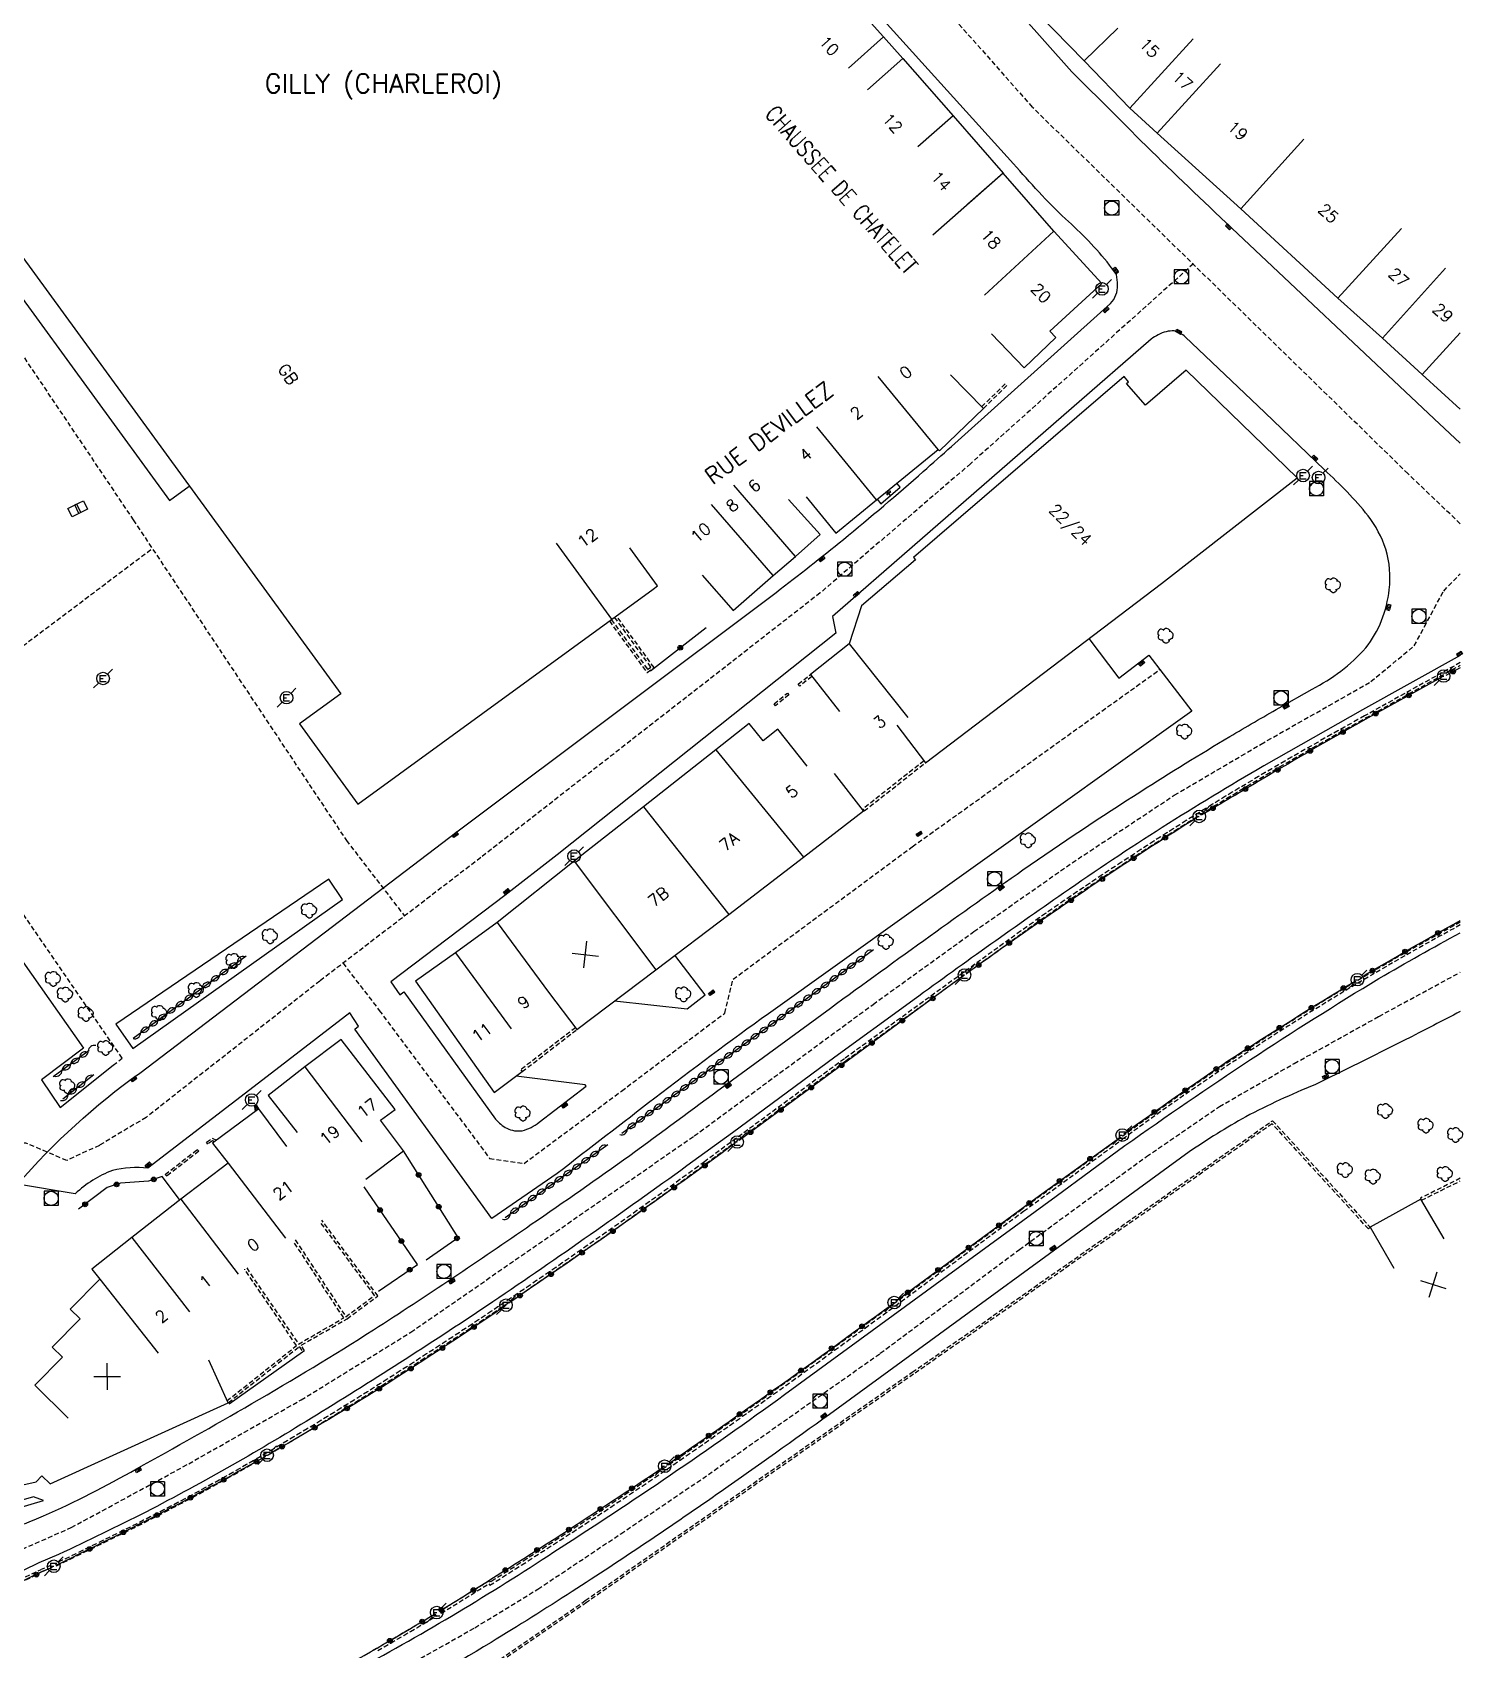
# Model space of a CAD drawing. Header units: millimetres. Extents: x 156998 to 158000, y 123000 to 124000.
# Drawn here: x 157848.4 to 158000.3, y 123327.5 to 123499.2 of the extents above; entities that cross this region are included whole.
import ezdxf
from ezdxf.enums import TextEntityAlignment as Align

# ---------------------------------------------------------------- set-up
doc = ezdxf.new("R2010")
doc.units = ezdxf.units.MM
doc.linetypes.add('DASHED', pattern=[0.75, 0.5, -0.25])
doc.layers.get('0').update_dxf_attribs({"linetype": 'CONTINUOUS'})
for name, color, linetype in [('W0001', 6, 'DASHED'), ('W0008', 7, 'CONTINUOUS'), ('W0100', 7, 'CONTINUOUS'), ('W0112', 1, 'DASHED'), ('W0211', 2, 'CONTINUOUS'), ('W0300', 7, 'CONTINUOUS'), ('W0310', 3, 'CONTINUOUS'), ('W0322', 7, 'CONTINUOUS'), ('W0334', 7, 'CONTINUOUS'), ('W0400', 7, 'CONTINUOUS'), ('W0420', 7, 'CONTINUOUS'), ('W0471', 7, 'CONTINUOUS'), ('W0980', 7, 'CONTINUOUS'), ('W0984', 7, 'CONTINUOUS'), ('W0989', 7, 'CONTINUOUS'), ('W0991', 7, 'CONTINUOUS'), ('W1102', 7, 'CONTINUOUS')]:
    doc.layers.add(name, color=color, linetype=linetype)
doc.styles.get("Standard").update_dxf_attribs({"font": 'romans.shx', "width": 0.85})

# ---------------------------------------------------------------- blocks, each defined once
blk = doc.blocks.new('t322o')
at = {"color": 0, "linetype": 'Continuous'}
for radius in [0.25, 0.15]:
    blk.add_circle((0, 0), radius, dxfattribs=at)
blk = doc.blocks.new('t991o')
at = {"color": 0, "linetype": 'Continuous'}
for p, q in [((-1, 1), (1, -1)), ((-1, -1), (1, 1))]:
    blk.add_line(p, q, dxfattribs=at)
blk = doc.blocks.new('t310o')
at = {"color": 0, "linetype": 'Continuous'}
for centre, start, end in [((-0.5, 0.38), 216.8699, 323.1304), ((0.5, -0.37), 36.8699, 143.1303)]:
    blk.add_arc(centre, 0.625, start, end, dxfattribs=at)
blk = doc.blocks.new('T471')
for p, q in [((-0.333334, 0.333334), (-0.333334, -0.333334)), ((-0.333334, 0.333334), (0.333334, 0.333334)), ((-0.333334, 0), (0, 0)), ((0.500001, 0.500001), (1.000002, 1.000002)), ((-0.500001, -0.500001), (-1.000002, -1.000002)), ((-0.333334, -0.333334), (0.333334, -0.333334))]:
    blk.add_line(p, q)
blk.add_ellipse((0, 0), major_axis=(0.471405, 0.471405), ratio=1, start_param=5.4977871438, end_param=11.780972451)
blk = doc.blocks.new('T420')
for p, q in [((0.75, 0.75), (-0.75, 0.75)), ((-0.75, 0.75), (-0.75, -0.75)), ((0.75, 0.75), (0.75, -0.75)), ((0.75, -0.75), (-0.75, -0.75))]:
    blk.add_line(p, q)
blk.add_ellipse((0, 0), major_axis=(-0.53, 0.53), ratio=1, start_param=3.926991, end_param=10.210176)
blk = doc.blocks.new('T400')
for p, q in [((-0.15, 0.3), (0.15, 0.3)), ((-0.15, -0.25), (-0.15, 0.3)), ((-0.15, 0.15), (0.15, 0.15)), ((-0.15, 0), (0.15, 0)), ((0.15, 0.3), (0.15, -0.25)), ((-0.15, -0.15), (0.15, -0.15)), ((-0.15, -0.25), (-0.15, -0.3)), ((-0.15, -0.3), (0.15, -0.3)), ((0.15, -0.3), (0.15, -0.25))]:
    blk.add_line(p, q)
blk = doc.blocks.new('T300')
for p, q in [((-0.8, 0.51), (-0.86, 0.34)), ((-0.86, 0.34), (-0.86, 0.17)), ((-0.86, 0.17), (-0.74, 0.06)), ((-0.69, 0.63), (-0.8, 0.51)), ((-0.8, -0.06), (-0.74, 0.06)), ((-0.74, 0.06), (-0.69, 0.11)), ((-0.57, 0.69), (-0.69, 0.63)), ((-0.46, 0.69), (-0.57, 0.69)), ((-0.29, 0.63), (-0.46, 0.69)), ((-0.29, 0.63), (-0.17, 0.74)), ((-0.23, 0.57), (-0.29, 0.63)), ((-0.17, 0.74), (-0.06, 0.8)), ((-0.06, 0.8), (0.06, 0.8)), ((0.06, 0.8), (0.23, 0.74)), ((0.23, 0.74), (0.34, 0.63)), ((0.34, 0.63), (0.4, 0.51)), ((0.46, 0.46), (0.34, 0.46)), ((0.4, 0.51), (0.4, 0.46)), ((0.57, 0.4), (0.46, 0.46)), ((0.57, 0.4), (0.69, 0.29)), ((0.69, 0.29), (0.74, 0.17)), ((0.74, 0.06), (0.69, -0.17)), ((0.74, 0.17), (0.74, 0.06)), ((-0.8, -0.17), (-0.8, -0.06)), ((-0.8, -0.23), (-0.8, -0.17)), ((-0.74, -0.34), (-0.8, -0.23)), ((-0.69, -0.4), (-0.74, -0.34)), ((-0.51, -0.46), (-0.69, -0.4)), ((-0.4, -0.46), (-0.51, -0.46)), ((-0.4, -0.46), (-0.34, -0.46)), ((-0.34, -0.46), (-0.34, -0.4)), ((-0.34, -0.51), (-0.34, -0.46)), ((-0.29, -0.63), (-0.34, -0.51)), ((-0.17, -0.74), (-0.29, -0.63)), ((-0.06, -0.8), (-0.17, -0.74)), ((0.06, -0.8), (-0.06, -0.8)), ((0.17, -0.74), (0.06, -0.8)), ((0.23, -0.69), (0.17, -0.74)), ((0.29, -0.46), (0.23, -0.46)), ((0.29, -0.63), (0.23, -0.69)), ((0.46, -0.4), (0.29, -0.46)), ((0.34, -0.51), (0.29, -0.63)), ((0.34, -0.51), (0.34, -0.46)), ((0.57, -0.34), (0.46, -0.4)), ((0.63, -0.29), (0.57, -0.34)), ((0.69, -0.17), (0.63, -0.29))]:
    blk.add_line(p, q)
blk = doc.blocks.new('t112o')
at = {"color": 0, "linetype": 'Continuous'}
for p, q in [((-0.5, 0.5), (0.5, 0.5)), ((-0.5, -0.5), (-0.5, 0.5)), ((0.5, 0.5), (0.5, -0.5)), ((0.5, -0.5), (-0.5, -0.5))]:
    blk.add_line(p, q, dxfattribs=at)

msp = doc.modelspace()

# ---------------------------------------------------------------- linework, layer by layer
at = {"layer": 'W0001'}
for points in [[(157868.78, 123588.28), (157954.59, 123491.22)], [(157827.42, 123503.79), (157826.61, 123499.48), (157828.03, 123493.65), (157845.44, 123467.74), (157859.1, 123447.42), (157881.73, 123413.4), (157887.9, 123405.37)], [(158000, 123447.02), (157994.44, 123452.34), (157954.59, 123491.22)], [(157971.67, 123474.62), (157948.01, 123453.4), (157932.03, 123439.67), (157896, 123411.58), (157878.91, 123398.47), (157860.46, 123383.99), (157855.5, 123381.02), (157852.03, 123379.41), (157847.7, 123381.27), (157839.65, 123381.27), (157721.86, 123370.71), (157714.86, 123382.65), (157714.37, 123387.04)], [(157754.17, 123455.59), (157759.94, 123455.77), (157779.67, 123459.83), (157804.69, 123407.35), (157829.41, 123420.52), (157861.11, 123444.4)], [(157840.46, 123335.11), (157852.51, 123340.44), (157864.98, 123347.21), (157876.91, 123353.99), (157888.57, 123361.17), (157918.67, 123382.03), (157937.65, 123395.99), (157948.35, 123403.71), (157958.79, 123411.02), (157969.64, 123418.2), (157978.86, 123423.62), (157990.51, 123430.26), (157995.12, 123434.06), (157998.24, 123439.88), (158000, 123441.72)], [(157881.37, 123400.36), (157885.22, 123395.35), (157896.94, 123379.63), (157900.59, 123379.11), (157910.95, 123386.79), (157921.9, 123395.06), (157922.79, 123398.66), (157941.82, 123412.73), (157968.1, 123431.54)], [(157849.39, 123307.39), (157861.33, 123312.23), (157877.3, 123319.95), (157883.75, 123323.24), (157895.38, 123329.81), (157902.07, 123333.91), (157910.87, 123339.78), (157919.56, 123345.65), (157938.42, 123358.94), (157953.19, 123369.96), (157966.7, 123379.85), (157974.43, 123385.14), (157982.37, 123389.71), (157991.37, 123394.72), (158000, 123399.4)]]:
    msp.add_lwpolyline(points, dxfattribs=at)
at = {"layer": 'W0008'}
for points in [[(157958.75, 123494.99), (157942.7, 123513.1), (157922.62, 123535.6, -0.207573), (157921.61, 123539.75, -0.194281), (157926.42, 123544.18), (157940.66, 123549.52), (157973.13, 123561.7)], [(157858.87, 123519.77), (157882.78, 123527.63), (157899.77, 123533.74), (157904.09, 123535.25, -0.098725), (157907.16, 123535.04, -0.078617), (157911.44, 123531.86), (157912, 123531.23), (157939.15, 123500.07), (157952.57, 123485.25)], [(157849.07, 123336.68, -0.028311), (157794.63, 123314.44, -0.027144), (157736.86, 123298.75, -0.019673), (157692.05, 123291.01, -0.015878), (157672.21, 123288.67, 0.248979), (157671.25, 123287.87), (157681.06, 123268.18), (157682.03, 123267.75), (157683.64, 123267.92, 0.01103), (157717.28, 123272.88, 0.014966), (157756.47, 123281.01, 0.011727), (157792.28, 123290.65, 0.045755), (157859.43, 123313.16)]]:
    msp.add_lwpolyline(points, format="xyb", dxfattribs=at)
at = {"layer": 'W0008', "flags": 128}
for points in [[(157830.39, 123504.63), (157829.2, 123500.46), (157829.92, 123494.78), (157862.93, 123449.49), (157865.04, 123451.01)], [(157845.24, 123408.74), (157844.36, 123410.05), (157841.83, 123408.36), (157853.82, 123391.33), (157849.35, 123387.97), (157851.32, 123385.05), (157856.97, 123389.52)], [(157910.21, 123396.35), (157917.91, 123395.51), (157919.81, 123397), (157916.61, 123401.21)]]:
    msp.add_lwpolyline(points, dxfattribs=at)
for points in [[(157958.75, 123494.99, -0.005709), (157965.53, 123488.24, 0.0065), (157974.56, 123479.55), (157997.23, 123458.17), (158000, 123455.56)], [(157960.55, 123434.82), (157963.76, 123430.62), (157966.93, 123433.06), (157971.5, 123427.11), (157926.54, 123395, 0.008), (157914.47, 123386.02, 0.0015), (157904.12, 123378.04), (157897.16, 123373.26), (157882.63, 123393.37), (157883.03, 123393.68), (157882.09, 123395.08), (157871.93, 123387.27), (157860.66, 123378.61, 0.079), (157856.88, 123378.35, 0.0969), (157852.94, 123375.89), (157846.81, 123376.9, -0.058423), (157859.78, 123388.7), (157893.46, 123414.31), (157911.26, 123427.66), (157927.35, 123439.73, 0.0059), (157934.5, 123445.36, 0.0103), (157942.98, 123452.57, 0.0023), (157945.97, 123455.23), (157962.88, 123470.42, 0.2028), (157963.61, 123472.36, 0.0396), (157963.5, 123473.49), (157962.77, 123474.49, 0.0442), (157958.07, 123479.39, -0.024037), (157952.57, 123485.25)], [(157847.54, 123340.84, 0.009818), (157849.58, 123341.67, 0.0247), (157859.43, 123346.68, 0.005738), (157871.69, 123353.6, 0.0107), (157884.6, 123361.43, 0.009), (157901.36, 123372.64, 0.0054), (157911.81, 123379.96, 0.002), (157921.8, 123387.3), (157933.12, 123395.6, -0.0027), (157943.7, 123403.26, -0.0036), (157953.57, 123410.26, -0.0099), (157966.08, 123418.61, -0.0078), (157975.53, 123424.42, -0.0049), (157980.77, 123427.48), (157984.26, 123429.46, 0.0939), (157989.97, 123433.84, 0.0739), (157991.64, 123436.74, 0.0674), (157992.46, 123440.02, 0.1026), (157992.09, 123444.32, 0.0845), (157990.21, 123447.87, 0.0408), (157985.57, 123452.74), (157979.25, 123458.84), (157970.8, 123466.88, 0.1079), (157969.64, 123467.49, 0.1468), (157967.94, 123467.08, 0.0715), (157967.17, 123466.62), (157933.34, 123437.16), (157933.71, 123435.41), (157904.11, 123411.87), (157898.55, 123407.55), (157886.43, 123398.37), (157887.41, 123397.02), (157887.82, 123397.32), (157897.55, 123383.79, 0.0762), (157898.77, 123382.83, 0.1554), (157900.4, 123382.58, 0.1201), (157902.18, 123383.48), (157907.19, 123387.29), (157907.08, 123387.44), (157899.75, 123388.37)], [(158000, 123433.04), (157989.61, 123427.28), (157979.13, 123421.3, 0.0211), (157957.88, 123407.79, 0.0065), (157941.5, 123396.13), (157933.59, 123390.37), (157922.74, 123382.35), (157917.87, 123378.83, -0.0082), (157897.27, 123364.4, -0.0107), (157878.56, 123352.39, -0.0194), (157860.44, 123342.09, -0.0071), (157851.16, 123337.57), (157849.07, 123336.68)], [(157859.43, 123313.16), (157859.43, 123313.16, -0.030005), (157859.43, 123313.16, -0.00328), (157883.02, 123325.45, 0.0215), (157903.77, 123337.86, 0.0147), (157928.26, 123354.56), (157957.08, 123375.64), (157964.4, 123380.99, -0.018871), (157991.37, 123398.74, -0.006319), (158000, 123403.6, -0.017)], [(158000, 123395.23, -0.001581), (157997.17, 123393.76, -0.0041), (157984.55, 123387.45, 0.0243), (157977.22, 123384.05, 0.0213), (157971.21, 123380.32), (157933.03, 123352.46, -0.0034), (157921.53, 123344.28, -0.0095), (157905.7, 123333.65, -0.0062), (157897.09, 123328.25, -0.0141), (157884.16, 123320.83, -0.0196), (157872.92, 123315.33), (157857, 123308.37)]]:
    msp.add_lwpolyline(points, format="xyb", dxfattribs=at)
at = {"layer": 'W0100'}
for points in [[(157862.36, 123518.32), (157867.03, 123519.63), (157870.59, 123520.95), (157876.69, 123523.24), (157882.18, 123525.23), (157889.17, 123527.84), (157900.32, 123531.98), (157905.2, 123533.8), (157906.94, 123533.02), (157909.19, 123531.99), (157915.52, 123524.85), (157918.43, 123521.45), (157921.85, 123517.44), (157921.97, 123517.55), (157925.83, 123513.15), (157925.71, 123513.04), (157934.58, 123503.4), (157938.77, 123498.72), (157935.05, 123495.39)], [(157953.64, 123502.78), (157960.05, 123496.17), (157963.64, 123499.65)], [(157937.05, 123493.11), (157940.8, 123496.41), (157946.14, 123490.34), (157951.48, 123484.26), (157947.73, 123480.96)], [(157939.51, 123450.03), (157939.15, 123450.48), (157939.11, 123450.08), (157939.54, 123450.44), (157939.15, 123450.48)], [(157883.79, 123377.43), (157887.79, 123380.43), (157885.35, 123383.68), (157886.89, 123384.82), (157881.16, 123392.27), (157877.33, 123389.37), (157874.69, 123387.3), (157873.42, 123386.3), (157876.51, 123382.37)]]:
    msp.add_lwpolyline(points, dxfattribs=at)
at = {"layer": 'W0100', "flags": 128}
for points in [[(157833.44, 123505.41), (157834.37, 123498.95), (157831.55, 123496.96), (157881.12, 123428.95), (157876.74, 123425.77), (157882.93, 123417.23), (157914.31, 123440.09), (157914.76, 123440.42), (157911.82, 123444.46)], [(157960.05, 123496.17), (157964.9, 123491.14), (157967.8, 123488.48), (157976.69, 123480.45), (157987, 123470.99), (157991.74, 123466.72), (157995.97, 123462.88), (158000, 123459.2)], [(157950.24, 123467.19), (157953.7, 123463.58), (157957.07, 123466.81), (157956.43, 123467.46), (157961.94, 123472.52), (157956.84, 123478.07), (157951.48, 123484.26)], [(157930.53, 123449.89), (157933.69, 123446.02), (157938.02, 123449.55), (157944.55, 123454.91), (157944.71, 123454.75), (157949.36, 123459.25), (157945.88, 123462.84)], [(157940.19, 123425.63), (157943.21, 123421.65), (157968.27, 123440.69), (157982.68, 123451.89), (157970.9, 123463.34), (157966.57, 123459.61), (157964.57, 123461.93), (157964.78, 123462.1), (157964.31, 123462.66), (157941.96, 123443.43), (157942.16, 123443.2), (157936.41, 123438.29), (157935.11, 123434.28), (157930.99, 123431), (157934.1, 123427.09)], [(157938.1, 123449.62), (157938.48, 123449.15), (157940.54, 123450.92), (157940.19, 123451.34)], [(157919.5, 123441.57), (157922.78, 123437.8), (157927.06, 123441.52), (157929.41, 123443.55), (157932.02, 123445.89), (157928.68, 123449.61)], [(157930.64, 123421.28), (157927.53, 123425.2), (157925.97, 123423.96), (157924.5, 123425.81), (157920.95, 123423), (157913.27, 123416.98), (157905.91, 123411.19), (157897.73, 123404.69), (157893.33, 123401.47), (157889.06, 123398.44), (157897.42, 123386.64), (157900.39, 123388.85)], [(157903.19, 123397.3), (157906.21, 123393.32), (157914.58, 123399.66), (157922.32, 123405.55), (157930.28, 123411.62), (157936.63, 123416.54), (157933.57, 123420.49)], [(157875.41, 123380.89), (157872.44, 123384.91), (157867.5, 123381.26), (157869.19, 123379.14), (157864.16, 123375.31), (157858.93, 123371.23), (157854.69, 123367.87), (157855.53, 123366.81), (157852.39, 123363.64), (157853.45, 123362.59), (157850.5, 123359.6), (157851.59, 123358.53), (157848.64, 123355.55), (157852.19, 123352.04)], [(157998.28, 123371.09), (157995.83, 123375.32), (157990.44, 123372.32), (157992.95, 123367.99)], [(157825.63, 123345.23), (157826.72, 123340.35), (157848.77, 123345.28), (157849.4, 123345.93), (157850.28, 123345.09), (157869.19, 123353.68), (157867.12, 123358.23)]]:
    msp.add_lwpolyline(points, dxfattribs=at)
at = {"layer": 'W0112'}
for p, q in [((157949.18, 123459.43), (157951.72, 123461.93)), ((157949.36, 123459.25), (157951.89, 123461.75)), ((157857.91, 123390.28), (157845.24, 123408.74)), ((157856.97, 123389.52), (157857.91, 123390.28))]:
    msp.add_line(p, q, dxfattribs=at)
for points in [[(157909.65, 123436.7), (157913.65, 123431.21), (157914.4, 123431.76), (157910.4, 123437.25)], [(157909.85, 123436.85), (157913.71, 123431.56), (157914.05, 123431.81), (157910.2, 123437.1)], [(158000, 123432.28), (157989.83, 123426.61), (157989.12, 123426.22), (157988.42, 123425.83), (157987.71, 123425.43), (157987.01, 123425.03), (157986.3, 123424.64), (157985.6, 123424.24), (157984.9, 123423.84), (157984.19, 123423.44), (157983.49, 123423.04), (157982.79, 123422.64), (157982.09, 123422.23), (157981.39, 123421.83), (157980.69, 123421.42), (157979.99, 123421.01), (157979.3, 123420.6), (157978.59, 123420.19), (157977.89, 123419.77), (157977.19, 123419.35), (157976.49, 123418.93), (157975.79, 123418.51), (157975.09, 123418.08), (157974.39, 123417.66), (157973.69, 123417.23), (157973, 123416.8), (157972.3, 123416.37), (157971.61, 123415.94), (157970.91, 123415.5), (157970.22, 123415.07), (157969.53, 123414.63), (157968.84, 123414.19), (157968.15, 123413.75), (157967.46, 123413.31), (157966.77, 123412.87), (157966.09, 123412.43), (157965.4, 123411.98), (157964.72, 123411.53), (157964.03, 123411.09), (157963.35, 123410.64), (157962.67, 123410.19), (157961.98, 123409.73), (157961.31, 123409.29), (157960.64, 123408.83), (157959.97, 123408.38), (157959.3, 123407.93), (157958.63, 123407.47), (157957.96, 123407.02), (157957.29, 123406.56), (157956.63, 123406.1), (157955.96, 123405.63), (157955.3, 123405.17), (157954.64, 123404.7), (157953.98, 123404.23), (157953.32, 123403.76), (157934.61, 123390.22), (157919.75, 123379.28), (157919.1, 123378.8), (157918.45, 123378.33), (157917.8, 123377.85), (157917.15, 123377.38), (157916.5, 123376.91), (157915.85, 123376.43), (157915.19, 123375.96), (157914.54, 123375.49), (157913.89, 123375.02), (157913.23, 123374.56), (157912.58, 123374.09), (157911.92, 123373.62), (157911.26, 123373.16), (157910.61, 123372.69), (157909.95, 123372.23), (157909.29, 123371.76), (157908.63, 123371.3), (157907.97, 123370.84), (157907.31, 123370.38), (157906.65, 123369.92), (157905.99, 123369.46), (157905.33, 123369), (157904.65, 123368.53), (157903.97, 123368.06), (157903.29, 123367.59), (157902.61, 123367.13), (157901.92, 123366.66), (157901.24, 123366.19), (157900.56, 123365.73), (157899.87, 123365.27), (157899.19, 123364.8), (157898.51, 123364.34), (157897.82, 123363.88), (157897.13, 123363.42), (157896.45, 123362.96), (157895.76, 123362.5), (157895.07, 123362.04), (157894.38, 123361.59), (157893.69, 123361.13), (157893, 123360.67), (157892.31, 123360.22), (157891.62, 123359.77), (157890.93, 123359.32), (157890.23, 123358.87), (157889.54, 123358.42), (157888.85, 123357.97), (157888.15, 123357.52), (157887.45, 123357.07), (157886.76, 123356.63), (157886.06, 123356.19), (157885.36, 123355.74), (157884.66, 123355.3), (157883.96, 123354.86), (157883.26, 123354.42), (157882.56, 123353.98), (157881.85, 123353.54), (157881.14, 123353.1), (157880.43, 123352.66), (157879.72, 123352.23), (157879.01, 123351.79), (157878.3, 123351.36), (157877.58, 123350.93), (157876.87, 123350.5), (157876.16, 123350.07), (157875.44, 123349.64), (157874.72, 123349.22), (157874.01, 123348.79), (157873.29, 123348.37), (157872.57, 123347.95), (157871.84, 123347.54), (157871.12, 123347.12), (157870.4, 123346.71), (157869.67, 123346.3), (157868.95, 123345.89), (157868.22, 123345.48), (157867.49, 123345.08), (157866.76, 123344.68), (157866.03, 123344.28), (157865.3, 123343.88), (157864.57, 123343.49), (157863.83, 123343.1), (157863.09, 123342.71), (157862.36, 123342.32), (157861.62, 123341.94), (157860.9, 123341.57), (157860.19, 123341.21), (157859.47, 123340.85), (157858.76, 123340.49), (157858.04, 123340.13), (157857.32, 123339.77), (157856.6, 123339.42), (157855.88, 123339.07), (157855.16, 123338.71), (157854.44, 123338.36), (157853.72, 123338.01), (157853, 123337.66), (157852.28, 123337.31), (157851.56, 123336.97), (157850.83, 123336.62), (157850.94, 123336.39)], [(157850.94, 123336.39), (157851.66, 123336.74), (157852.39, 123337.09), (157853.11, 123337.44), (157853.83, 123337.79), (157854.55, 123338.14), (157855.27, 123338.49), (157855.99, 123338.84), (157856.71, 123339.19), (157857.43, 123339.55), (157858.15, 123339.91), (157858.87, 123340.26), (157859.59, 123340.62), (157860.3, 123340.99), (157861.02, 123341.35), (157861.73, 123341.72), (157862.47, 123342.1), (157863.21, 123342.49), (157863.95, 123342.88), (157864.68, 123343.27), (157865.42, 123343.66), (157866.15, 123344.06), (157866.88, 123344.46), (157867.61, 123344.86), (157868.34, 123345.27), (157869.07, 123345.67), (157869.8, 123346.08), (157870.52, 123346.49), (157871.25, 123346.91), (157871.97, 123347.32), (157872.69, 123347.74), (157873.41, 123348.16), (157874.13, 123348.58), (157874.85, 123349), (157875.57, 123349.43), (157876.28, 123349.85), (157877, 123350.28), (157877.71, 123350.71), (157878.43, 123351.14), (157879.14, 123351.58), (157879.85, 123352.01), (157880.56, 123352.45), (157881.27, 123352.89), (157881.98, 123353.33), (157882.69, 123353.77), (157883.4, 123354.21), (157884.1, 123354.65), (157884.8, 123355.09), (157885.5, 123355.53), (157886.19, 123355.97), (157886.89, 123356.42), (157887.59, 123356.86), (157888.29, 123357.31), (157888.98, 123357.76), (157889.68, 123358.21), (157890.37, 123358.66), (157891.06, 123359.11), (157891.76, 123359.56), (157892.45, 123360.01), (157893.14, 123360.47), (157893.83, 123360.92), (157894.52, 123361.38), (157895.21, 123361.83), (157895.9, 123362.29), (157896.58, 123362.75), (157897.27, 123363.21), (157897.96, 123363.67), (157898.64, 123364.13), (157899.33, 123364.59), (157900.01, 123365.06), (157900.7, 123365.52), (157901.38, 123365.99), (157902.07, 123366.45), (157902.75, 123366.92), (157903.43, 123367.39), (157904.11, 123367.86), (157904.79, 123368.33), (157905.47, 123368.8), (157906.13, 123369.26), (157906.79, 123369.71), (157907.46, 123370.18), (157908.12, 123370.64), (157908.78, 123371.1), (157909.43, 123371.56), (157910.09, 123372.02), (157910.75, 123372.49), (157911.41, 123372.95), (157912.07, 123373.42), (157912.72, 123373.89), (157913.38, 123374.35), (157914.03, 123374.82), (157914.69, 123375.29), (157915.34, 123375.76), (157915.99, 123376.23), (157916.65, 123376.7), (157917.3, 123377.18), (157917.95, 123377.65), (157918.6, 123378.13), (157919.25, 123378.6), (157919.9, 123379.08), (157934.76, 123390.01), (157953.47, 123403.55), (157954.13, 123404.03), (157954.78, 123404.5), (157955.44, 123404.96), (157956.11, 123405.43), (157956.77, 123405.89), (157957.43, 123406.35), (157958.1, 123406.81), (157958.77, 123407.27), (157959.44, 123407.72), (157960.11, 123408.18), (157960.78, 123408.63), (157961.45, 123409.08), (157962.12, 123409.53), (157962.8, 123409.98), (157963.49, 123410.43), (157964.17, 123410.88), (157964.85, 123411.33), (157965.54, 123411.77), (157966.22, 123412.22), (157966.91, 123412.66), (157967.6, 123413.1), (157968.28, 123413.54), (157968.97, 123413.98), (157969.66, 123414.42), (157970.36, 123414.86), (157971.05, 123415.29), (157971.74, 123415.73), (157972.43, 123416.16), (157973.13, 123416.59), (157973.82, 123417.02), (157974.52, 123417.44), (157975.22, 123417.87), (157975.92, 123418.29), (157976.62, 123418.72), (157977.32, 123419.14), (157978.02, 123419.56), (157978.72, 123419.97), (157979.42, 123420.39), (157980.12, 123420.8), (157980.82, 123421.21), (157981.52, 123421.61), (157982.22, 123422.02), (157982.92, 123422.42), (157983.62, 123422.82), (157984.32, 123423.22), (157985.02, 123423.62), (157985.72, 123424.02), (157986.43, 123424.42), (157987.13, 123424.82), (157987.83, 123425.21), (157988.54, 123425.61), (157989.24, 123426), (157989.95, 123426.4), (158000, 123432)], [(157931.14, 123430.8), (157929.86, 123429.78), (157929.7, 123429.98), (157930.99, 123431)], [(157943.06, 123421.85), (157936.56, 123416.73), (157936.72, 123416.53), (157943.21, 123421.65)], [(157906.06, 123393.51), (157900.24, 123389.05), (157900.39, 123388.85), (157906.21, 123393.32)], [(157872.44, 123384.91), (157872.16, 123385.34), (157871.97, 123385.13), (157872.03, 123384.61)], [(157872.36, 123384.86), (157872.15, 123385.18), (157872.08, 123385.1), (157872.13, 123384.68)], [(157903.13, 123317.81), (157897.45, 123326.05), (157907.09, 123332.68), (157941.81, 123356.93), (157980.07, 123383.64), (157990.44, 123372.32), (157990.25, 123372.15), (157980.03, 123383.31), (157941.96, 123356.73), (157907.23, 123332.48), (157897.8, 123325.98), (157903.33, 123317.95)], [(157867.69, 123381.41), (157867.5, 123381.5), (157867.03, 123381.16), (157866.88, 123381.36), (157867.47, 123381.78), (157867.92, 123381.58)], [(158000, 123377.52), (157995.77, 123375.41), (157995.82, 123375.31)], [(157995.9, 123375.2), (158000, 123377.24)], [(157869.19, 123353.7), (157876.73, 123359.67), (157877.07, 123359.09), (157877.29, 123359.21), (157876.94, 123359.81), (157881.8, 123362.61), (157885.07, 123365.04), (157879.12, 123373.07)], [(157876.3, 123370.99), (157881.66, 123362.82), (157884.72, 123365.09), (157878.92, 123372.92)], [(157871.14, 123368), (157876.64, 123359.92), (157881.44, 123362.7), (157876.09, 123370.85)], [(157869.04, 123353.89), (157876.44, 123359.76), (157870.93, 123367.86)], [(157849.42, 123335.76), (157850.44, 123336.19), (157850.35, 123336.42), (157849.32, 123335.99)], [(157885.05, 123327.37), (157885.74, 123327.78), (157886.44, 123328.18), (157887.13, 123328.58), (157887.83, 123328.99), (157888.52, 123329.4), (157889.21, 123329.81), (157889.9, 123330.22), (157890.6, 123330.63), (157891.29, 123331.04), (157891.16, 123331.25), (157890.47, 123330.84), (157889.78, 123330.43), (157889.08, 123330.02), (157888.39, 123329.61), (157887.7, 123329.21), (157887.01, 123328.8), (157886.31, 123328.4), (157885.62, 123327.99), (157884.92, 123327.59), (157884.22, 123327.19)]]:
    msp.add_lwpolyline(points, dxfattribs=at)
for points in [[(157928.55, 123429.05), (157928.71, 123428.86), (157927.3, 123427.7), (157927.14, 123427.89)], [(157865.9, 123380.59), (157866.06, 123380.39), (157862.65, 123377.74), (157862.49, 123377.93)]]:
    msp.add_lwpolyline(points, close=True, dxfattribs=at)
for points in [[(158000, 123404.71, 0.03441), (157963.99, 123381.87), (157953.49, 123374.24), (157939.87, 123364.19), (157939.23, 123363.72), (157938.58, 123363.24), (157937.94, 123362.77), (157937.3, 123362.3), (157936.65, 123361.83), (157936.01, 123361.35), (157935.36, 123360.88), (157934.72, 123360.41), (157934.07, 123359.94), (157933.42, 123359.47), (157932.78, 123359), (157932.13, 123358.54), (157931.48, 123358.07), (157930.84, 123357.6), (157930.19, 123357.13), (157929.54, 123356.67), (157928.89, 123356.2), (157928.24, 123355.73), (157927.59, 123355.27), (157926.94, 123354.8), (157926.29, 123354.33), (157925.63, 123353.86), (157924.97, 123353.39), (157924.31, 123352.92), (157923.65, 123352.45), (157922.99, 123351.98), (157922.32, 123351.51), (157921.66, 123351.05), (157921, 123350.58), (157920.34, 123350.11), (157919.67, 123349.65), (157919.01, 123349.19), (157918.34, 123348.72), (157917.68, 123348.26), (157917.01, 123347.8), (157916.35, 123347.34), (157915.68, 123346.88), (157915.01, 123346.42), (157914.34, 123345.97), (157913.67, 123345.51), (157913, 123345.06), (157912.33, 123344.6), (157911.66, 123344.15), (157910.99, 123343.7), (157910.32, 123343.26), (157909.65, 123342.81), (157908.98, 123342.37), (157908.31, 123341.93), (157907.64, 123341.49), (157906.97, 123341.05), (157906.29, 123340.61), (157905.62, 123340.17), (157904.95, 123339.73), (157904.27, 123339.3), (157903.6, 123338.86), (157902.92, 123338.43), (157902.24, 123337.99), (157901.57, 123337.56), (157900.89, 123337.12), (157900.21, 123336.69), (157899.54, 123336.25), (157898.86, 123335.82), (157898.18, 123335.39), (157897.5, 123334.96), (157897.02, 123334.65), (157896.91, 123334.8), (157891.66, 123331.55), (157891.8, 123331.34), (157896.85, 123334.46), (157896.96, 123334.31), (157897.64, 123334.74), (157898.32, 123335.18), (157898.99, 123335.61), (157899.67, 123336.04), (157900.35, 123336.48), (157901.03, 123336.91), (157901.7, 123337.35), (157902.38, 123337.78), (157903.06, 123338.21), (157903.73, 123338.65), (157904.41, 123339.09), (157905.08, 123339.52), (157905.76, 123339.96), (157906.43, 123340.4), (157907.1, 123340.84), (157907.78, 123341.28), (157908.45, 123341.72), (157909.12, 123342.16), (157909.79, 123342.61), (157910.46, 123343.05), (157911.13, 123343.5), (157911.8, 123343.94), (157912.47, 123344.4), (157913.14, 123344.85), (157913.81, 123345.3), (157914.48, 123345.76), (157915.15, 123346.22), (157915.82, 123346.67), (157916.49, 123347.13), (157917.16, 123347.59), (157917.82, 123348.05), (157918.49, 123348.52), (157919.15, 123348.98), (157919.82, 123349.44), (157920.48, 123349.91), (157921.14, 123350.38), (157921.81, 123350.84), (157922.47, 123351.31), (157923.13, 123351.78), (157923.79, 123352.25), (157924.45, 123352.72), (157925.11, 123353.19), (157925.77, 123353.66), (157926.43, 123354.13), (157927.09, 123354.6), (157927.74, 123355.06), (157928.39, 123355.53), (157929.04, 123356), (157929.69, 123356.46), (157930.33, 123356.93), (157930.98, 123357.4), (157931.63, 123357.86), (157932.28, 123358.33), (157932.92, 123358.8), (157933.57, 123359.27), (157934.22, 123359.74), (157934.86, 123360.21), (157935.51, 123360.68), (157936.15, 123361.15), (157936.8, 123361.62), (157937.44, 123362.1), (157938.09, 123362.57), (157938.73, 123363.04), (157939.38, 123363.51), (157940.02, 123363.99), (157953.64, 123374.04), (157964.14, 123381.67, -0.034302), (158000, 123404.42)], [(157849.32, 123335.99, -0.027344), (157794.85, 123313.81, -0.027148), (157737, 123298.1, -0.01967), (157692.14, 123290.35, -0.014965), (157673.4, 123288.12), (157677.12, 123280.42), (157683.09, 123268.54), (157683.56, 123268.58, 0.011027), (157717.16, 123273.54, 0.014964), (157756.31, 123281.67, 0.011732), (157792.11, 123291.3, 0.045796), (157859.2, 123313.8, 0.037521)], [(157849.41, 123335.76, -0.040118), (157795.18, 123312.86, -0.027153), (157737.21, 123297.12, -0.019667), (157692.28, 123289.36, -0.014238), (157674.39, 123287.21), (157677.57, 123280.64), (157683.15, 123269.54, 0.011121), (157716.99, 123274.52, 0.014962), (157756.07, 123282.64, 0.01174), (157791.85, 123292.26, 0.045857), (157858.86, 123314.74, 0.037538)]]:
    msp.add_lwpolyline(points, format="xyb", dxfattribs=at)
at = {"layer": 'W0211'}
for points in [[(157849.55, 123343.32), (157848.51, 123343.71), (157846.68, 123343.18)], [(157815.52, 123333.19), (157849.55, 123343.32)]]:
    msp.add_lwpolyline(points, dxfattribs=at)
at = {"layer": 'W0310', "flags": 128}
for points in [[(157859.1, 123392.39), (157871.07, 123401.13)], [(157910.98, 123382.32), (157928.05, 123394.73), (157937.69, 123401.82)], [(157854.42, 123391.1), (157850.6, 123388.29)], [(157851.61, 123385.95), (157854.92, 123388.53)], [(157898.59, 123373.37), (157909.49, 123381.1)]]:
    msp.add_lwpolyline(points, dxfattribs=at)
at = {"layer": 'W0322', "flags": 128}
for points in [[(157914.01, 123431.41), (157919.94, 123436.01)], [(158000, 123431.72), (157998.47, 123430.92)], [(157947.2, 123399), (157923.45, 123381.54)], [(157940.06, 123364.47), (157954.92, 123375.41), (157963.95, 123381.94)], [(157890.19, 123368.87), (157893.59, 123371.23), (157887.79, 123380.43)], [(157864.02, 123375.26), (157862.15, 123377.7), (157860.73, 123377.22), (157857.73, 123377.02), (157856.33, 123376.53), (157853.29, 123374.23)], [(157885.15, 123365.54), (157889.27, 123368.37), (157883.62, 123376.62)], [(157850.48, 123336.21), (157849.41, 123335.76)]]:
    msp.add_lwpolyline(points, dxfattribs=at)
for points in [[(157998.03, 123430.73), (157989.92, 123426.24, 0.0073), (157978.96, 123419.89, -0.0003), (157972.48, 123416.07)], [(157972.05, 123415.83, 0.0049), (157962.62, 123409.74, 0.008), (157947.56, 123399.24)], [(157989.36, 123398.79, -0.007914), (158000, 123404.89, -0.0151)], [(157964.28, 123382.24, -0.0085), (157975.23, 123389.91, -0.0102), (157988.85, 123398.47)], [(157923.02, 123381.24, -0.0036), (157910.59, 123372.3, -0.0033), (157898.99, 123364.28)], [(157898.58, 123363.96, -0.0098), (157884.68, 123354.84, -0.0076), (157873.59, 123348.28)], [(157915.72, 123347.08, 0.0026), (157926.36, 123354.52, 0.0032), (157939.71, 123364.17)], [(157873.15, 123347.99, -0.0059), (157863.83, 123342.9, -0.008), (157850.88, 123336.42)], [(157891.66, 123331.59, 0.0041), (157904.59, 123339.73, 0.0035), (157915.37, 123346.84)], [(157859.03, 123314.27, 0.002288), (157880.12, 123324.92, 0.0108), (157891.16, 123331.29)]]:
    msp.add_lwpolyline(points, format="xyb", dxfattribs=at)
at = {"layer": 'W0322'}
msp.add_lwpolyline([(157849.42, 123335.76, -0.031579), (157795.01, 123313.34, -0.027151), (157737.11, 123297.61, -0.019669), (157692.21, 123289.85, -0.014601), (157673.9, 123287.66), (157677.34, 123280.53), (157683.12, 123269.03, 0.01115), (157717.08, 123274.03, 0.014963), (157756.19, 123282.15, 0.011736), (157791.98, 123291.78, 0.03753), (157847.23, 123309.3, 0.008038), (157859.03, 123314.27, 0.03753)], format="xyb", dxfattribs=at)
at = {"layer": 'W0334'}
msp.add_lwpolyline([(157938.77, 123498.72), (157940.8, 123496.41)], dxfattribs=at)
at = {"layer": 'W0334', "flags": 128}
for points in [[(157857.26, 123393.9), (157859.04, 123391.32), (157881.32, 123407.14), (157879.85, 123409.27), (157857.26, 123393.9)], [(157869.27, 123353.56), (157877.07, 123359.09)]]:
    msp.add_lwpolyline(points, dxfattribs=at)
at = {"layer": 'W1102'}
for p, q in [((157964.9, 123491.14), (157971.65, 123498.52)), ((157967.8, 123488.48), (157974.56, 123495.86)), ((157946.14, 123490.34), (157942.39, 123487.03)), ((157976.69, 123480.45), (157983.39, 123487.87)), ((157951.48, 123484.26), (157943.98, 123477.65)), ((157956.84, 123478.07), (157949.48, 123471.3)), ((157987, 123470.99), (157993.76, 123478.36)), ((157991.74, 123466.72), (157998.44, 123474.15)), ((157995.97, 123462.88), (158000, 123467.3)), ((157944.55, 123454.91), (157938.21, 123462.65)), ((157938.02, 123449.55), (157931.69, 123457.3)), ((157929.41, 123443.55), (157922.87, 123451.12)), ((157927.06, 123441.52), (157920.51, 123449.07)), ((157909.9, 123436.88), (157904.02, 123444.96)), ((157935.11, 123434.28), (157941.34, 123426.45)), ((157920.95, 123423), (157930.28, 123411.62)), ((157913.27, 123416.98), (157922.32, 123405.55)), ((157905.91, 123411.19), (157914.58, 123399.66)), ((157897.73, 123404.69), (157903.19, 123397.3)), ((157893.33, 123401.47), (157899.23, 123393.4)), ((157877.33, 123389.37), (157883.36, 123381.4)), ((157869.19, 123379.14), (157875.25, 123371.18)), ((157864.16, 123375.31), (157870.22, 123367.35)), ((157858.93, 123371.23), (157865.08, 123363.35)), ((157855.53, 123366.81), (157861.74, 123358.97))]:
    msp.add_line(p, q, dxfattribs=at)

# ---------------------------------------------------------------- block references
at = {"layer": 'W0112'}
for p, rotation in [((157852.84, 123448.44), 27.19244162582723), ((157853.57, 123448.79), 205.334066033123)]:
    msp.add_blockref('t112o', p, dxfattribs=dict(at, rotation=rotation))
at = {"layer": 'W0300'}
for p in [(157986.52, 123440.48), (157968.75, 123435.13), (157970.74, 123424.95), (157954.13, 123413.41), (157877.8, 123405.95), (157873.64, 123403.22), (157939.03, 123402.63), (157869.79, 123400.6), (157850.61, 123398.69), (157851.89, 123397.03), (157865.79, 123397.53), (157917.54, 123397.05), (157854.09, 123394.97), (157861.88, 123395.08), (157856.16, 123391.36), (157852.13, 123387.3), (157900.48, 123384.4), (157992.06, 123384.67), (157996.36, 123383.11), (157999.5, 123382.12), (157987.8, 123378.4), (157990.75, 123377.71), (157998.4, 123377.98)]:
    msp.add_blockref('T300', p, dxfattribs=at)
at = {"layer": 'W0310'}
for p, rotation in [((157869.21, 123399.77), 36.14969835710737), ((157870.14, 123400.45), 36.14969835710737), ((157934.9, 123399.76), 36.29758831240196), ((157935.83, 123400.45), 36.29758831240196), ((157936.76, 123401.13), 36.29758831240196), ((157867.34, 123398.4), 36.14969835710737), ((157868.27, 123399.09), 36.14969835710737), ((157933.04, 123398.4), 36.29758831240196), ((157933.97, 123399.08), 36.29758831240196), ((157864.54, 123396.36), 36.14969835710737), ((157865.47, 123397.04), 36.14969835710737), ((157866.41, 123397.72), 36.14969835710737), ((157930.24, 123396.35), 36.29758831240196), ((157931.17, 123397.03), 36.29758831240196), ((157932.1, 123397.71), 36.29758831240196), ((157862.68, 123395), 36.14969835710737), ((157863.61, 123395.68), 36.14969835710737), ((157928.38, 123394.98), 36.29758831240196), ((157929.31, 123395.66), 36.29758831240196), ((157859.88, 123392.95), 36.14969835710737), ((157860.81, 123393.63), 36.14969835710737), ((157861.74, 123394.32), 36.14969835710737), ((157925.58, 123392.94), 36.03547461076781), ((157926.51, 123393.62), 36.03547461076781), ((157927.45, 123394.3), 36.03547461076781), ((157854.32, 123391.02), 216.3275697538022), ((157923.71, 123391.58), 36.03547461076781), ((157924.65, 123392.26), 36.03547461076781), ((157852.46, 123389.65), 216.3275697538022), ((157853.39, 123390.34), 216.3275697538022), ((157920.91, 123389.54), 36.03547461076781), ((157921.84, 123390.22), 36.03547461076781), ((157922.78, 123390.9), 36.03547461076781), ((157851.53, 123388.97), 216.3275697538022), ((157854.01, 123387.82), 37.86647135601455), ((157918.11, 123387.5), 36.03547461076781), ((157919.04, 123388.18), 36.03547461076781), ((157919.98, 123388.86), 36.03547461076781), ((157852.18, 123386.4), 37.86647135601455), ((157853.09, 123387.11), 37.86647135601455), ((157916.24, 123386.14), 36.03547461076781), ((157917.17, 123386.82), 36.03547461076781), ((157913.44, 123384.11), 36.03547461076781), ((157914.37, 123384.78), 36.03547461076781), ((157915.31, 123385.46), 36.03547461076781), ((157911.57, 123382.75), 36.03547461076781), ((157912.5, 123383.43), 36.03547461076781), ((157906.66, 123379.1), 35.33950917556391), ((157907.61, 123379.77), 35.33950917556391), ((157908.55, 123380.43), 35.33950917556391), ((157904.78, 123377.76), 35.33950917556391), ((157905.72, 123378.43), 35.33950917556391), ((157901.95, 123375.76), 35.33950917556391), ((157902.9, 123376.43), 35.33950917556391), ((157903.84, 123377.09), 35.33950917556391), ((157899.13, 123373.75), 35.33950917556391), ((157900.07, 123374.42), 35.33950917556391), ((157901.01, 123375.09), 35.33950917556391)]:
    msp.add_blockref('t310o', p, dxfattribs=dict(at, rotation=rotation))
at = {"layer": 'W0322'}
for p, rotation in [((157917.17, 123433.86), 37.81204188426692), ((157999.24, 123431.32), 207.4513149682817), ((157994.53, 123428.79), 208.9221712073232), ((157991.03, 123426.86), 208.9221712073232), ((157987.54, 123424.9), 209.5974883528762), ((157984.07, 123422.91), 210.1258199183199), ((157980.62, 123420.89), 210.6541514837637), ((157977.18, 123418.85), 210.5539188025339), ((157973.74, 123416.82), 210.5173419850646), ((157968.68, 123413.68), 212.7398701117492), ((157965.32, 123411.51), 213.1399228189223), ((157961.99, 123409.3), 214.0253027076882), ((157958.68, 123407.05), 214.4246560803656), ((157955.39, 123404.78), 214.8240094530431), ((157997.63, 123403.57), 29.32212669356909), ((157952.11, 123402.49), 215.2233628257205), ((157948.85, 123400.17), 215.6227161983979), ((157994.15, 123401.59), 29.91364761701853), ((157990.69, 123399.58), 30.50516854046799), ((157943.98, 123396.63), 216.3108584049303), ((157987.6, 123397.72), 31.1983227016581), ((157984.19, 123395.63), 31.77968420329589), ((157940.76, 123394.26), 216.3108584049303), ((157980.8, 123393.5), 32.36104570493385), ((157937.53, 123391.89), 216.3108584049303), ((157977.43, 123391.34), 32.94240720657173), ((157934.31, 123389.52), 216.3108584049303), ((157974.1, 123389.14), 34.24033605813078), ((157931.09, 123387.15), 216.3108584049303), ((157970.8, 123386.87), 34.82319686287408), ((157927.86, 123384.78), 216.3108584049303), ((157967.53, 123384.57), 35.40605766761738), ((157924.64, 123382.42), 216.3108584049303), ((157960.7, 123379.6), 35.87962796163978), ((157889.4, 123377.88), 122.2110569903314), ((157919.79, 123378.88), 215.914459264423), ((157857.33, 123376.88), 199.1713955495872), ((157861.27, 123377.4), 198.5684485976582), ((157916.54, 123376.54), 215.6989518313578), ((157957.46, 123377.25), 35.87962796163978), ((157853.99, 123374.76), 217.1304799520906), ((157891.53, 123374.5), 122.2110569903314), ((157913.29, 123374.21), 215.4834443982926), ((157954.23, 123374.9), 36.37256150771573), ((157885.31, 123374.15), 124.4249882402524), ((157951.01, 123372.53), 36.37256150771573), ((157887.57, 123370.85), 124.4249882402524), ((157893.47, 123371.15), 34.79627675818654), ((157910.03, 123371.9), 215.0035124196081), ((157906.75, 123369.61), 214.7889339387248), ((157947.79, 123370.16), 36.37256150771573), ((157888.45, 123367.81), 34.42498824029477), ((157903.46, 123367.34), 214.5743554578414), ((157944.56, 123367.79), 36.37256150771573), ((157900.16, 123365.07), 214.359776976958), ((157941.34, 123365.41), 36.37256150771573), ((157895.27, 123361.72), 213.8544007984971), ((157936.48, 123361.82), 36.04850273422004), ((157891.93, 123359.5), 213.3139512806674), ((157933.25, 123359.47), 35.8704695189007), ((157888.58, 123357.32), 212.7735017628376), ((157930, 123357.13), 35.69243630358136), ((157885.21, 123355.17), 212.2330522450078), ((157926.75, 123354.8), 35.51440308826201), ((157881.79, 123353.09), 211.0343459204145), ((157923.48, 123352.49), 35.11236078449768), ((157878.36, 123351.04), 210.4938776448312), ((157920.21, 123350.2), 34.92879514126359), ((157874.9, 123349.03), 209.9534093692479), ((157872.18, 123347.45), 209.2114605433499), ((157916.92, 123347.91), 34.7452294980295), ((157868.68, 123345.52), 208.702065958917), ((157865.17, 123343.61), 208.1926713744844), ((157912.04, 123344.62), 33.52589025599121), ((157861.62, 123341.76), 207.1630400009276), ((157908.7, 123342.42), 33.27741318267082), ((157858.06, 123339.95), 206.6567832631836), ((157905.35, 123340.23), 33.0289361093505), ((157854.47, 123338.17), 206.1505265254395), ((157901.98, 123338.07), 32.49510680861693), ((157848.82, 123335.44), 203.1324357656113), ((157898.61, 123335.93), 32.24916358514871), ((157895.22, 123333.8), 32.00322036168048), ((157891.82, 123331.69), 31.75727713821227), ((157889.78, 123330.46), 30.91207254523601), ((157886.34, 123328.42), 30.13522362491831)]:
    msp.add_blockref('t322o', p, dxfattribs=dict(at, rotation=rotation))
at = {"layer": 'W0400'}
for p, rotation in [((157975.39, 123478.55), 47.35973539044296), ((157963.42, 123473.92), 35.42693345589588), ((157962.39, 123469.73), 313.5950244601097), ((157970.11, 123467.42), 60.92851829400159), ((157984.55, 123454), 46.45375940752727), ((157932.2, 123443.28), 308.4670619447757), ((157935.88, 123439.53), 310.7400150887671), ((157992.4, 123438.15), 344.0518165709252), ((157999.92, 123433.2), 299.943097154755), ((157966.17, 123432.2), 309.9400199657206), ((157981.51, 123427.61), 300.2937821797437), ((157893.29, 123414), 127.492679498209), ((157942.55, 123414.09), 124.3455611339746), ((157898.75, 123407.97), 128.5778691435721), ((157951.26, 123408.36), 307.4092835083736), ((157920.52, 123397.22), 126.940448706644), ((157859.16, 123388.07), 127.0597513939505), ((157985.7, 123388.32), 115.8609190855829), ((157922.29, 123387.35), 127.5054615881682), ((157904.92, 123385.26), 127.6531373043547), ((157860.69, 123378.95), 127.8574775645049), ((157956.76, 123370.12), 126.9610746452508), ((157892.96, 123366.58), 123.9172502957734), ((157932.42, 123352.33), 126.3362438194913), ((157859.64, 123346.54), 118.8173642096328)]:
    msp.add_blockref('T400', p, dxfattribs=dict(at, rotation=rotation))
at = {"layer": 'W0420'}
for p in [(157962.99, 123480.54), (157970.38, 123473.23), (157984.73, 123450.74), (157934.63, 123442.19), (157995.61, 123437.19), (157980.96, 123428.52), (157950.54, 123409.31), (157986.39, 123389.39), (157921.5, 123388.28), (157850.38, 123375.39), (157954.97, 123371.12), (157892.08, 123367.63), (157932.02, 123353.86), (157861.67, 123344.54)]:
    msp.add_blockref('T420', p, dxfattribs=at)
at = {"layer": 'W0471'}
for p in [(157961.96, 123471.96), (157983.31, 123452.14), (157984.96, 123451.92), (157855.89, 123430.59), (157998.24, 123430.85), (157875.37, 123428.55), (157972.28, 123415.94), (157905.91, 123411.73), (157947.36, 123399.11), (157989.08, 123398.61), (157871.67, 123385.84), (157923.22, 123381.38), (157964.11, 123382.11), (157898.68, 123364.05), (157939.9, 123364.33), (157873.31, 123348.12), (157915.52, 123346.95), (157850.66, 123336.33), (157891.32, 123331.41)]:
    msp.add_blockref('T471', p, dxfattribs=at)
at = {"layer": 'W0991'}
for p, rotation in [((157907.1, 123401.28), 38.43505896670447), ((157997.13, 123366.24), 27.84656814292424), ((157856.34, 123356.47), 45.28150092756807)]:
    msp.add_blockref('t991o', p, dxfattribs=dict(at, rotation=rotation))

# ---------------------------------------------------------------- texts
at = {"layer": 'W0980'}
msp.add_text('GILLY (CHARLEROI)', height=2, dxfattribs=at).set_placement((157885.65, 123493.63), align=Align.MIDDLE)
at = {"layer": 'W0984'}
msp.add_text('GB', height=1.25, rotation=306.0854, dxfattribs=at).set_placement((157875.54, 123462.89), align=Align.MIDDLE)
at = {"layer": 'W0989', "width": 0.8}
msp.add_text('CHAUSSEE DE CHATELET', height=1.75, rotation=311.4797, dxfattribs=at).set_placement((157934.3, 123482.47), align=Align.MIDDLE)
at = {"layer": 'W0989'}
msp.add_text('RUE DEVILLEZ', height=1.75, rotation=36.8788, dxfattribs=at).set_placement((157926.61, 123456.67), align=Align.MIDDLE)
at = {"layer": 'W0991'}
for s, rotation, p in [('10', 311.8691, (157932.99, 123497.77)), ('15', 313.9675, (157967.02, 123497.55)), ('17', 317.5336, (157970.51, 123494.07)), ('12', 311.3266, (157939.71, 123489.57)), ('19', 317.8771, (157976.37, 123488.76)), ('14', 311.3266, (157944.88, 123483.41)), ('25', 317.4844, (157986.01, 123479.98)), ('18', 311.4354, (157950.18, 123477.24)), ('20', 312.5823, (157955.49, 123471.51)), ('27', 317.9794, (157993.48, 123473.16)), ('29', 317.7115, (157998.16, 123469.41)), ('0', 44.0931, (157941.12, 123463.1)), ('2', 39.3569, (157935.89, 123458.81)), ('4', 39.2798, (157930.47, 123454.37)), ('6', 41.8995, (157925.04, 123451.05)), ('8', 40.8572, (157922.68, 123448.96)), ('22/24', 315.7993, (157958.55, 123446.86)), ('10', 40.9621, (157919.35, 123446.08)), ('12', 36.0708, (157907.33, 123445.52)), ('3', 38.4872, (157938.34, 123425.99)), ('5', 38.3498, (157929.01, 123418.59)), ('7A', 38.0864, (157922.36, 123413.3)), ('7B', 38.2104, (157914.85, 123407.41)), ('9', 36.2156, (157900.55, 123396.22)), ('11', 35.3607, (157896.11, 123393.02)), ('17', 37.0705, (157883.94, 123384.99)), ('19', 38.1672, (157879.96, 123382.11)), ('21', 36.4117, (157875.01, 123376.25)), ('0', 37.318, (157871.83, 123370.46)), ('1', 37.9251, (157866.77, 123366.56)), ('2', 38.4263, (157862.09, 123362.89))]:
    msp.add_text(s, height=1.25, rotation=rotation, dxfattribs=at).set_placement(p, align=Align.MIDDLE)

doc.saveas('drawing.dxf')
